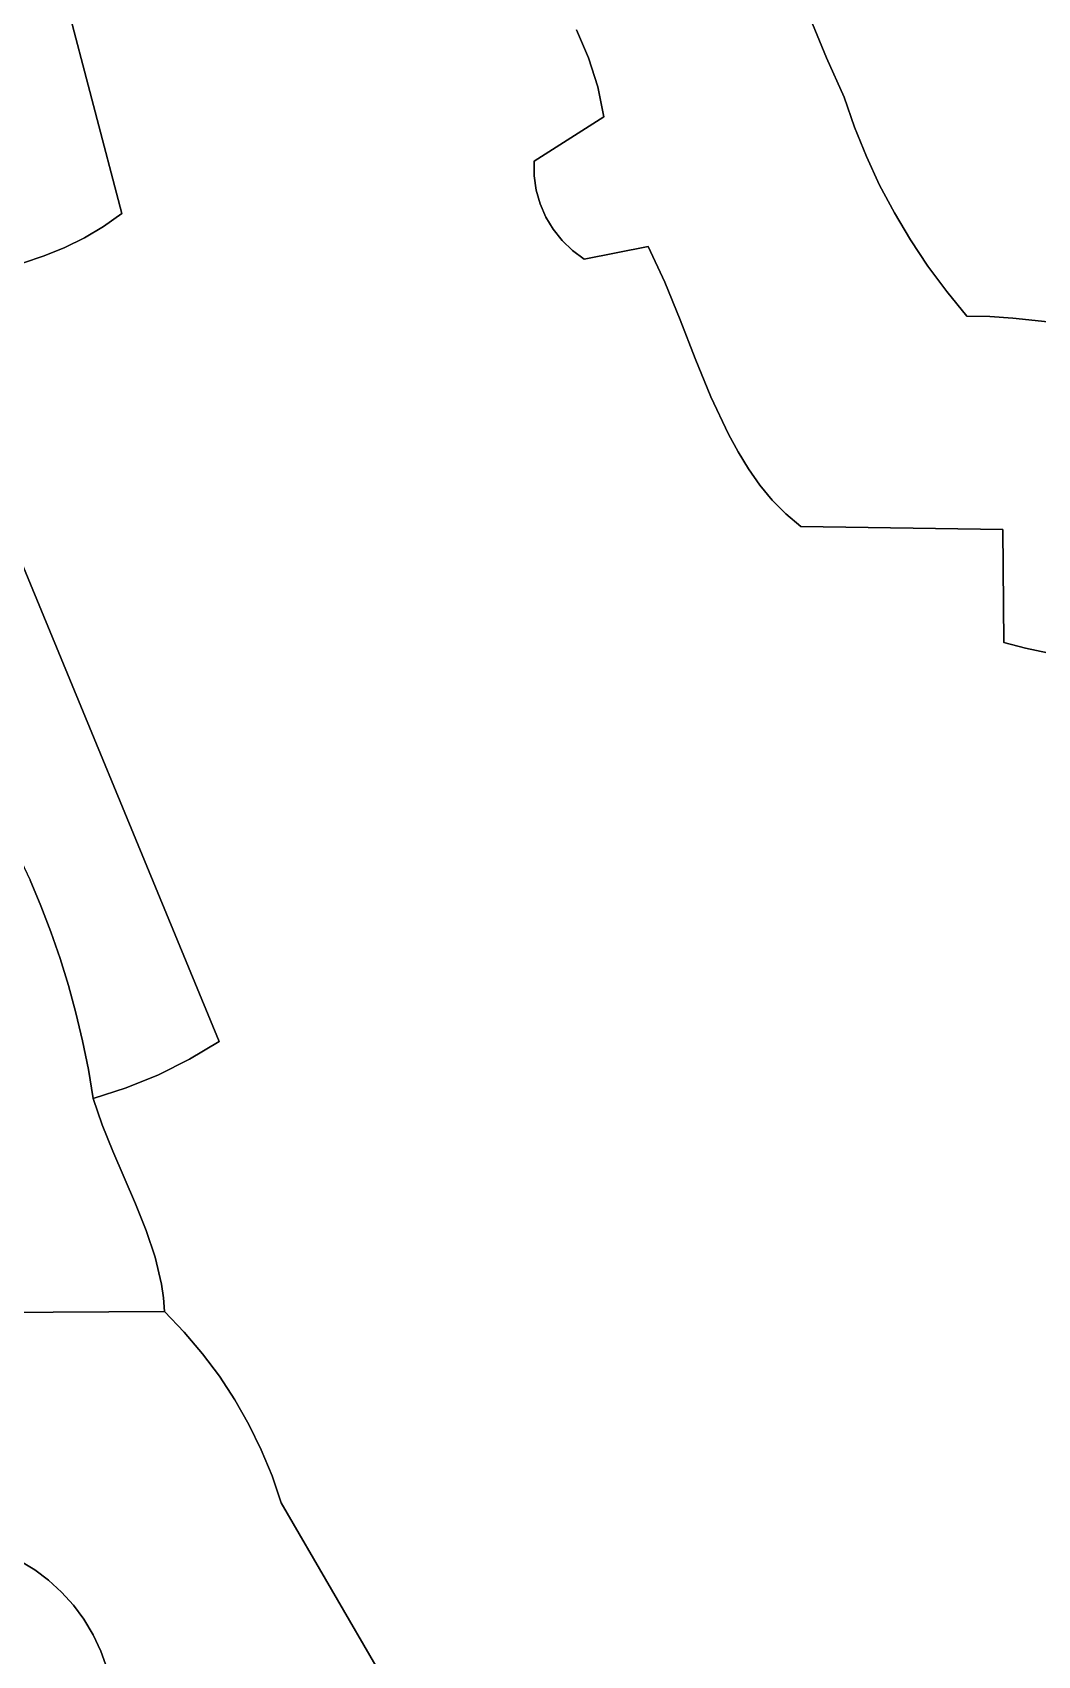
# Model space of a CAD drawing. Header units: inches. Extents: x 37.5 to 70.3, y 17.4 to 61.6.
# Drawn here: x 46.329 to 48.624, y 38.409 to 42.117 of the extents above; entities that cross this region are included whole.
import ezdxf

# ---------------------------------------------------------------- set-up
doc = ezdxf.new("R2010")
doc.units = ezdxf.units.IN
doc.layers.add('SURFACES_FOR_SKETCHUP', color=7, linetype='Continuous')

msp = doc.modelspace()

# ---------------------------------------------------------------- linework, layer by layer
at = {"layer": 'SURFACES_FOR_SKETCHUP'}
for points, invisible_edges in [([(46.2729, 42.6986), (46.5329, 41.7029), (47.3117, 42.3438)], 10), ([(46.5329, 41.7029), (46.2729, 42.6986), (46.4482, 41.6474)], 10), ([(46.3555, 41.6061), (46.4027, 41.6252), (46.2729, 42.6986)], 10), ([(46.3555, 41.6061), (46.2729, 42.6986), (46.3067, 41.5894)], 3), ([(46.4027, 41.6252), (46.4482, 41.6474), (46.2729, 42.6986)], 10), ([(48.1429, 42.0585), (48.5345, 42.4194), (48.1051, 42.1492)], 3), ([(48.5345, 42.4194), (48.1429, 42.0585), (48.5685, 42.3984)], 3), ([(48.1827, 41.9685), (48.5685, 42.3984), (48.1429, 42.0585)], 3), ([(48.5685, 42.3984), (48.1827, 41.9685), (48.6043, 42.3809)], 3), ([(48.6043, 42.3809), (48.1827, 41.9685), (48.6416, 42.3668)], 3), ([(47.3143, 42.3106), (47.3117, 42.3438), (46.5329, 41.7029)], 10), ([(48.2064, 41.9002), (48.6416, 42.3668), (48.1827, 41.9685)], 3), ([(48.2335, 41.8334), (48.6416, 42.3668), (48.2064, 41.9002)], 3), ([(48.6416, 42.3668), (48.2335, 41.8334), (48.6802, 42.3564)], 3), ([(48.2639, 41.7681), (48.6802, 42.3564), (48.2335, 41.8334)], 3), ([(48.2639, 41.7681), (49.006, 41.9454), (48.6802, 42.3564)], 11), ([(47.32, 42.2777), (47.3143, 42.3106), (46.5329, 41.7029)], 10), ([(47.3286, 42.2455), (47.32, 42.2777), (46.5329, 41.7029)], 10), ([(47.3286, 42.2455), (46.5329, 41.7029), (47.3403, 42.2141)], 3), ([(47.5992, 42.0588), (48.0694, 42.2408), (47.5714, 42.1228)], 3), ([(48.0694, 42.2408), (47.5992, 42.0588), (48.1051, 42.1492)], 3), ([(47.3403, 42.2141), (46.5329, 41.7029), (47.355, 42.1837)], 3), ([(47.355, 42.1837), (46.5329, 41.7029), (47.4751, 41.8226)], 11), ([(47.5714, 42.1228), (47.355, 42.1837), (47.5992, 42.0588)], 3), ([(47.355, 42.1837), (47.4751, 41.8226), (47.5992, 42.0588)], 11), ([(47.6201, 41.9923), (48.1051, 42.1492), (47.5992, 42.0588)], 3), ([(47.634, 41.9237), (48.1051, 42.1492), (47.6201, 41.9923)], 3), ([(48.1051, 42.1492), (47.634, 41.9237), (48.1429, 42.0585)], 3), ([(47.6201, 41.9923), (47.5992, 42.0588), (47.4751, 41.8226)], 10), ([(48.1429, 42.0585), (47.634, 41.9237), (48.1827, 41.9685)], 3), ([(47.4751, 41.8226), (47.634, 41.9237), (47.6201, 41.9923)], 8), ([(47.735, 41.6274), (48.1827, 41.9685), (47.634, 41.9237)], 11), ([(48.1827, 41.9685), (47.735, 41.6274), (48.2064, 41.9002)], 3), ([(49.006, 41.9454), (48.2639, 41.7681), (49.0062, 41.908)], 3), ([(47.634, 41.9237), (47.4751, 41.8226), (47.4752, 41.7891)], 8), ([(47.4752, 41.7891), (47.4798, 41.7564), (47.634, 41.9237)], 10), ([(47.4886, 41.7249), (47.634, 41.9237), (47.4798, 41.7564)], 3), ([(47.5015, 41.6949), (47.634, 41.9237), (47.4886, 41.7249)], 3), ([(47.5015, 41.6949), (47.5182, 41.667), (47.634, 41.9237)], 10), ([(47.735, 41.6274), (47.634, 41.9237), (47.5182, 41.667)], 11), ([(48.2064, 41.9002), (47.735, 41.6274), (48.2335, 41.8334)], 3), ([(48.2975, 41.7045), (49.0062, 41.908), (48.2639, 41.7681)], 3), ([(48.3342, 41.6426), (49.0062, 41.908), (48.2975, 41.7045)], 3), ([(49.0062, 41.908), (48.3342, 41.6426), (49.0096, 41.8714)], 3), ([(49.0096, 41.8714), (48.3342, 41.6426), (48.5684, 41.4641)], 11), ([(48.5684, 41.4641), (48.6771, 41.4526), (49.0096, 41.8714)], 10), ([(47.4752, 41.7891), (47.4751, 41.8226), (46.5329, 41.7029)], 10), ([(47.7732, 41.5461), (48.2335, 41.8334), (47.735, 41.6274)], 3), ([(48.2335, 41.8334), (47.7732, 41.5461), (48.2639, 41.7681)], 3), ([(47.4798, 41.7564), (47.4752, 41.7891), (46.5329, 41.7029)], 10), ([(47.4886, 41.7249), (47.4798, 41.7564), (46.5329, 41.7029)], 10), ([(48.2639, 41.7681), (47.7732, 41.5461), (48.2975, 41.7045)], 3), ([(47.5015, 41.6949), (47.4886, 41.7249), (46.5329, 41.7029)], 10), ([(46.4482, 41.6474), (46.4917, 41.6732), (46.5329, 41.7029)], 8), ([(46.4917, 41.6732), (47.5624, 41.6185), (46.5329, 41.7029)], 3), ([(47.5182, 41.667), (46.5329, 41.7029), (47.5386, 41.6414)], 3), ([(47.5386, 41.6414), (46.5329, 41.7029), (47.5624, 41.6185)], 3), ([(47.5182, 41.667), (47.5015, 41.6949), (46.5329, 41.7029)], 10), ([(47.8083, 41.46), (48.2975, 41.7045), (47.7732, 41.5461)], 3), ([(48.3342, 41.6426), (48.2975, 41.7045), (47.8083, 41.46)], 10), ([(46.4482, 41.6474), (46.1787, 41.2089), (46.4917, 41.6732)], 3), ([(46.1787, 41.2089), (47.5624, 41.6185), (46.4917, 41.6732)], 11), ([(46.4027, 41.6252), (46.1787, 41.2089), (46.4482, 41.6474)], 3), ([(47.5182, 41.667), (47.5386, 41.6414), (47.735, 41.6274)], 10), ([(47.5624, 41.6185), (47.735, 41.6274), (47.5386, 41.6414)], 3), ([(47.8083, 41.46), (47.8427, 41.3718), (48.3342, 41.6426)], 10), ([(48.3741, 41.5826), (48.3342, 41.6426), (47.8427, 41.3718)], 10), ([(48.3741, 41.5826), (48.5684, 41.4641), (48.3342, 41.6426)], 3), ([(46.3555, 41.6061), (46.1787, 41.2089), (46.4027, 41.6252)], 3), ([(47.5624, 41.6185), (46.1787, 41.2089), (47.5894, 41.5988)], 3), ([(46.3067, 41.5894), (46.1787, 41.2089), (46.3555, 41.6061)], 3), ([(47.5624, 41.6185), (47.5894, 41.5988), (47.735, 41.6274)], 8), ([(47.7732, 41.5461), (47.735, 41.6274), (47.5894, 41.5988)], 8), ([(47.9184, 41.199), (47.5894, 41.5988), (46.1787, 41.2089)], 11), ([(47.8427, 41.3718), (47.8083, 41.46), (47.5894, 41.5988)], 10), ([(47.7732, 41.5461), (47.5894, 41.5988), (47.8083, 41.46)], 3), ([(47.8427, 41.3718), (47.5894, 41.5988), (47.8787, 41.2839)], 3), ([(47.8787, 41.2839), (47.5894, 41.5988), (47.9184, 41.199)], 3), ([(47.8427, 41.3718), (47.8787, 41.2839), (48.3741, 41.5826)], 10), ([(48.417, 41.5247), (48.3741, 41.5826), (47.8787, 41.2839)], 10), ([(48.417, 41.5247), (48.5684, 41.4641), (48.3741, 41.5826)], 3), ([(47.8787, 41.2839), (47.9184, 41.199), (48.417, 41.5247)], 10), ([(47.9184, 41.199), (47.9405, 41.1584), (48.417, 41.5247)], 10), ([(48.4628, 41.4688), (48.417, 41.5247), (47.9405, 41.1584)], 10), ([(48.417, 41.5247), (48.4628, 41.4688), (48.5152, 41.4676)], 8), ([(48.417, 41.5247), (48.5152, 41.4676), (48.5684, 41.4641)], 9), ([(47.9405, 41.1584), (47.9644, 41.1196), (48.4628, 41.4688)], 10), ([(47.9644, 41.1196), (47.9903, 41.0828), (48.4628, 41.4688)], 10), ([(47.9903, 41.0828), (48.0187, 41.0484), (48.4628, 41.4688)], 10), ([(48.0187, 41.0484), (48.0497, 41.0167), (48.4628, 41.4688)], 10), ([(48.0497, 41.0167), (48.0838, 40.988), (48.4628, 41.4688)], 10), ([(48.5454, 40.9815), (48.4628, 41.4688), (48.0838, 40.988)], 3), ([(48.4628, 41.4688), (48.5454, 40.9815), (48.5152, 41.4676)], 3), ([(48.5152, 41.4676), (48.5454, 40.9815), (48.5684, 41.4641)], 3), ([(48.5684, 41.4641), (48.5454, 40.9815), (48.6771, 41.4526)], 3), ([(48.6771, 41.4526), (48.5454, 40.9815), (48.8992, 41.423)], 3), ([(48.5454, 40.9815), (48.9535, 40.6875), (48.8992, 41.423)], 11), ([(46.1787, 41.2089), (46.7555, 39.8118), (47.9184, 41.199)], 10), ([(46.1787, 41.2089), (46.2701, 40.2946), (46.7555, 39.8118)], 3), ([(47.9405, 41.1584), (47.9184, 41.199), (46.7555, 39.8118)], 10), ([(47.9644, 41.1196), (47.9405, 41.1584), (46.7555, 39.8118)], 10), ([(47.9903, 41.0828), (47.9644, 41.1196), (46.7555, 39.8118)], 10), ([(47.9903, 41.0828), (46.7555, 39.8118), (48.0187, 41.0484)], 3), ([(48.0187, 41.0484), (46.7555, 39.8118), (48.0497, 41.0167)], 3), ([(48.0497, 41.0167), (46.7555, 39.8118), (48.0838, 40.988)], 3), ([(48.0838, 40.988), (46.7555, 39.8118), (48.5473, 40.7234)], 11), ([(48.5473, 40.7234), (48.5454, 40.9815), (48.0838, 40.988)], 8), ([(48.7998, 40.6822), (48.851, 40.6814), (48.5454, 40.9815)], 10), ([(48.7486, 40.6855), (48.7998, 40.6822), (48.5454, 40.9815)], 10), ([(48.597, 40.7102), (48.6472, 40.6995), (48.5454, 40.9815)], 10), ([(48.5473, 40.7234), (48.597, 40.7102), (48.5454, 40.9815)], 2), ([(48.9023, 40.6832), (48.5454, 40.9815), (48.851, 40.6814)], 3), ([(48.6978, 40.6912), (48.5454, 40.9815), (48.6472, 40.6995)], 3), ([(48.7486, 40.6855), (48.5454, 40.9815), (48.6978, 40.6912)], 3), ([(48.9535, 40.6875), (48.5454, 40.9815), (48.9023, 40.6832)], 3), ([(46.7555, 39.8118), (46.8517, 38.8789), (48.5473, 40.7234)], 11), ([(46.8517, 38.8789), (46.8764, 38.8191), (48.5473, 40.7234)], 10), ([(48.597, 40.7102), (48.5473, 40.7234), (46.8764, 38.8191)], 10), ([(46.8764, 38.8191), (47.1272, 38.3618), (48.597, 40.7102)], 11), ([(47.1272, 38.3618), (47.1792, 38.2968), (48.597, 40.7102)], 10), ([(48.597, 40.7102), (47.1792, 38.2968), (48.6472, 40.6995)], 3), ([(48.5364, 37.7619), (48.6472, 40.6995), (47.1792, 38.2968)], 11), ([(48.6472, 40.6995), (48.5364, 37.7619), (48.6978, 40.6912)], 3), ([(48.6978, 40.6912), (48.5364, 37.7619), (48.7486, 40.6855)], 3), ([(48.7486, 40.6855), (48.5364, 37.7619), (48.7998, 40.6822)], 3), ([(48.7998, 40.6822), (48.5364, 37.7619), (48.851, 40.6814)], 3), ([(48.851, 40.6814), (48.5364, 37.7619), (49.0535, 40.6644)], 11), ([(48.9429, 37.7271), (49.0535, 40.6644), (48.5364, 37.7619)], 11), ([(46.324, 40.1801), (46.7555, 39.8118), (46.2701, 40.2946)], 3), ([(46.324, 40.1801), (45.9367, 39.9853), (46.3485, 40.1214)], 3), ([(46.324, 40.1801), (46.3485, 40.1214), (46.7555, 39.8118)], 10), ([(45.9572, 39.9201), (46.3485, 40.1214), (45.9367, 39.9853)], 3), ([(46.3485, 40.1214), (45.9572, 39.9201), (46.3712, 40.0618)], 3), ([(46.3485, 40.1214), (46.3712, 40.0618), (46.7555, 39.8118)], 10), ([(46.3712, 40.0618), (45.9572, 39.9201), (46.3922, 40.0012)], 3), ([(46.3712, 40.0618), (46.3922, 40.0012), (46.7555, 39.8118)], 10), ([(45.9572, 39.9201), (45.9751, 39.854), (46.3922, 40.0012)], 10), ([(46.4113, 39.9395), (46.3922, 40.0012), (45.9751, 39.854)], 10), ([(46.3922, 40.0012), (46.4113, 39.9395), (46.7555, 39.8118)], 10), ([(45.9751, 39.854), (45.9904, 39.7871), (46.4113, 39.9395)], 10), ([(46.4285, 39.8768), (46.4113, 39.9395), (45.9904, 39.7871)], 10), ([(46.4285, 39.8768), (46.6875, 39.7711), (46.4113, 39.9395)], 3), ([(46.7555, 39.8118), (46.4113, 39.9395), (46.6875, 39.7711)], 3), ([(45.9904, 39.7871), (46.0031, 39.7196), (46.4285, 39.8768)], 10), ([(46.4437, 39.8129), (46.4285, 39.8768), (46.0031, 39.7196)], 10), ([(46.6167, 39.7358), (46.6875, 39.7711), (46.4285, 39.8768)], 10), ([(46.4437, 39.8129), (46.6167, 39.7358), (46.4285, 39.8768)], 3), ([(46.4569, 39.748), (46.4437, 39.8129), (46.0031, 39.7196)], 10), ([(46.4569, 39.748), (46.5434, 39.706), (46.4437, 39.8129)], 3), ([(46.6167, 39.7358), (46.4437, 39.8129), (46.5434, 39.706)], 3), ([(46.6875, 39.7711), (46.5888, 39.3802), (46.7555, 39.8118)], 3), ([(46.609, 39.3191), (46.7555, 39.8118), (46.5888, 39.3802)], 3), ([(46.7174, 39.0985), (46.7555, 39.8118), (46.609, 39.3191)], 11), ([(46.7561, 39.0469), (46.7555, 39.8118), (46.7174, 39.0985)], 3), ([(46.7914, 38.9929), (46.7555, 39.8118), (46.7561, 39.0469)], 3), ([(46.8233, 38.9369), (46.7555, 39.8118), (46.7914, 38.9929)], 3), ([(46.8517, 38.8789), (46.7555, 39.8118), (46.8233, 38.9369)], 3), ([(46.0031, 39.7196), (46.013, 39.6513), (46.4569, 39.748)], 10), ([(46.4679, 39.6818), (46.4569, 39.748), (46.013, 39.6513)], 10), ([(46.4679, 39.6818), (46.5434, 39.706), (46.4569, 39.748)], 2), ([(46.6167, 39.7358), (46.5648, 39.4407), (46.6875, 39.7711)], 3), ([(46.5888, 39.3802), (46.6875, 39.7711), (46.5648, 39.4407)], 3), ([(46.5434, 39.706), (46.5127, 39.5611), (46.6167, 39.7358)], 3), ([(46.5648, 39.4407), (46.6167, 39.7358), (46.5127, 39.5611)], 3), ([(46.4679, 39.6818), (46.013, 39.6513), (46.4884, 39.6213)], 3), ([(46.5434, 39.706), (46.4679, 39.6818), (46.4884, 39.6213)], 8), ([(46.4884, 39.6213), (46.5127, 39.5611), (46.5434, 39.706)], 10), ([(46.0868, 39.192), (46.5127, 39.5611), (46.013, 39.6513)], 11), ([(46.4884, 39.6213), (46.013, 39.6513), (46.5127, 39.5611)], 3), ([(46.5127, 39.5611), (46.0868, 39.192), (46.5648, 39.4407)], 3), ([(46.5648, 39.4407), (46.0868, 39.192), (46.5888, 39.3802)], 3), ([(46.5888, 39.3802), (46.0868, 39.192), (46.609, 39.3191)], 3), ([(46.6235, 39.2572), (46.609, 39.3191), (46.0868, 39.192)], 10), ([(46.6235, 39.2572), (46.7174, 39.0985), (46.609, 39.3191)], 3), ([(46.6235, 39.2572), (46.0868, 39.192), (46.628, 39.226)], 3), ([(46.628, 39.226), (46.6754, 39.1478), (46.6235, 39.2572)], 3), ([(46.7174, 39.0985), (46.6235, 39.2572), (46.6754, 39.1478)], 3), ([(46.6303, 39.1945), (46.628, 39.226), (46.0868, 39.192)], 2), ([(46.0868, 39.192), (46.2272, 38.6566), (46.6303, 39.1945)], 3), ([(46.2645, 38.6428), (46.6303, 39.1945), (46.2272, 38.6566)], 3), ([(46.6754, 39.1478), (46.6303, 39.1945), (46.2645, 38.6428)], 10), ([(46.628, 39.226), (46.6303, 39.1945), (46.6754, 39.1478)], 8), ([(46.2645, 38.6428), (46.3003, 38.6255), (46.6754, 39.1478)], 10), ([(46.7174, 39.0985), (46.6754, 39.1478), (46.3003, 38.6255)], 10), ([(46.3003, 38.6255), (46.3343, 38.6048), (46.7174, 39.0985)], 10), ([(46.7561, 39.0469), (46.7174, 39.0985), (46.3343, 38.6048)], 10), ([(46.7914, 38.9929), (46.7561, 39.0469), (46.3343, 38.6048)], 10), ([(46.3343, 38.6048), (46.3661, 38.581), (46.7914, 38.9929)], 10), ([(46.8233, 38.9369), (46.7914, 38.9929), (46.3661, 38.581)], 10), ([(46.3661, 38.581), (46.3957, 38.5541), (46.8233, 38.9369)], 10), ([(46.8517, 38.8789), (46.8233, 38.9369), (46.3957, 38.5541)], 10), ([(46.8764, 38.8191), (46.8517, 38.8789), (46.3957, 38.5541)], 10), ([(46.3957, 38.5541), (46.4227, 38.5243), (46.8764, 38.8191)], 10), ([(46.8974, 38.7577), (46.8764, 38.8191), (46.4227, 38.5243)], 10), ([(46.8974, 38.7577), (47.1272, 38.3618), (46.8764, 38.8191)], 2), ([(46.4227, 38.5243), (46.4468, 38.4917), (46.8974, 38.7577)], 10), ([(46.4468, 38.4917), (46.4678, 38.4565), (46.8974, 38.7577)], 10), ([(46.4678, 38.4565), (46.4854, 38.4188), (46.8974, 38.7577)], 10), ([(46.4854, 38.4188), (46.4994, 38.3788), (46.8974, 38.7577)], 10), ([(47.1272, 38.3618), (46.8974, 38.7577), (46.4994, 38.3788)], 10), ([(46.4994, 38.3788), (46.3003, 38.6255), (46.2192, 37.8645)], 11), ([(46.3003, 38.6255), (46.4994, 38.3788), (46.3343, 38.6048)], 3), ([(46.4994, 38.3788), (46.4854, 38.4188), (46.3343, 38.6048)], 10), ([(46.3343, 38.6048), (46.4854, 38.4188), (46.3661, 38.581)], 3), ([(46.3661, 38.581), (46.4854, 38.4188), (46.3957, 38.5541)], 3), ([(46.4227, 38.5243), (46.3957, 38.5541), (46.4678, 38.4565)], 10), ([(46.4854, 38.4188), (46.4678, 38.4565), (46.3957, 38.5541)], 10), ([(46.4678, 38.4565), (46.4468, 38.4917), (46.4227, 38.5243)], 8)]:
    msp.add_3dface(points, dxfattribs=dict(at, invisible_edges=invisible_edges))

doc.saveas('drawing.dxf')
